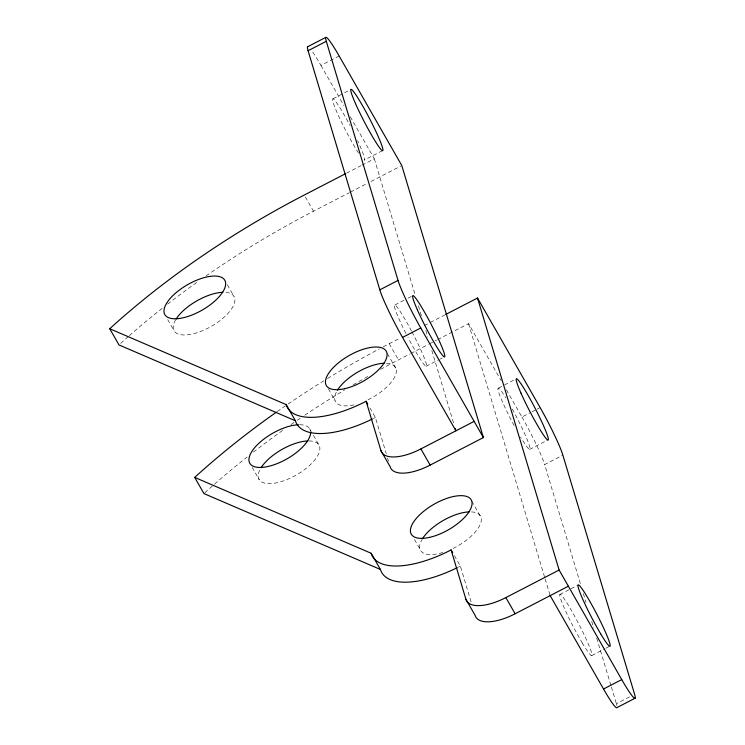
<?xml version="1.0" encoding="UTF-8"?>
<svg xmlns="http://www.w3.org/2000/svg" width="745" height="745" viewBox="0 0 745 745"><rect width="100%" height="100%" fill="white"/><g stroke="black" fill="none" stroke-linecap="round" stroke-linejoin="round"><path stroke-width="0.56" stroke-dasharray="3.73 2.79" d="M312.704 52.048A39.597 3.511 62.6 0 1 320.937 65.411L339.152 55.987M333.015 98.75L351.23 89.326M382.409 150.676L364.193 160.11A34.531 3.064 62.6 0 0 357.553 140.637M346.5 173.185L360.925 165.716M361.958 165.185L374.316 158.787L350.215 116.62M206.039 275.911A417.274 177.133 -29.8 0 1 313.515 211.226L349.433 192.638M350.467 192.108L366.885 183.605M370.991 181.482L400.754 166.079M394.878 304.975L403.986 300.254M408.037 298.168L413.093 295.542M383.265 346.816A417.274 177.133 -29.8 0 1 389.235 343.696L400.531 337.858M424.138 325.639L429.269 322.985M430.293 322.455L444.663 315.014M380.63 369.362A417.274 177.133 -29.8 0 1 398.491 359.882L409.825 354.024M410.849 353.484L428.366 344.423M429.399 343.892L436.607 340.158M437.641 339.627L468.549 323.628L501.264 380.863M426.056 366.326L439.215 359.518M440.221 358.997L442.251 357.945M498.414 388.098L503.471 385.482M504.486 384.96L516.63 378.674M506.423 389.896L521.919 417.014L531.027 412.292M532.042 411.771L536.093 409.675M537.098 409.154L540.134 407.58M529.583 449.459L547.798 440.025M580.355 583.586L544.651 464.582L562.866 455.158M559.849 594.501L569.972 589.267M570.977 588.746L578.064 585.076M591.884 655.488L605.042 648.681M606.058 648.159L610.099 646.064M616.879 705.58A39.597 3.511 62.6 0 0 616.385 703.699L630.549 696.361M320.937 65.411L343.901 105.567M305.348 196.941L313.515 211.226M389.235 343.696L398.491 359.882M387.344 353.512L396.061 368.747M471.781 501.217L481.028 517.403M369.939 407.925L375.378 417.442L386.236 453.631M454.366 555.63L460.354 566.107L471.213 602.286M328.433 388.927L334.961 400.354M414.499 539.492L419.938 549.018M227.346 284.758L233.874 296.184M309.603 428.654L311.233 431.513M313.412 435.322L318.851 444.84M167.727 319.624L174.256 331.05M252.155 467.329L259.232 479.706M583.354 593.597L586.026 602.491M591.698 621.395L593.7 628.072M596.698 638.083L611.049 685.903M611.384 687.011L616.385 703.699M468.549 323.628L544.8 577.803M545.135 578.921L550.155 595.637M374.316 158.787L415.123 294.787M418.466 305.934L421.474 315.973M425.823 330.463L427.826 337.15M431.839 350.532L453.919 424.11M387.549 458.017L388.536 461.304M225.893 292.357A34.54 14.658 -29.8 0 1 228.538 312.779A34.54 14.658 -29.8 0 1 188.625 334.663A34.54 14.658 -29.8 0 1 175.569 319.94M386.534 363.243A34.531 14.658 -29.8 0 1 394.44 377.436A34.531 14.658 -29.8 0 1 366.801 400.372M353.968 404.87A34.531 14.658 -29.8 0 1 336.908 391.069M471.51 511.899A34.531 14.658 -29.8 0 1 479.417 526.091A34.531 14.658 -29.8 0 1 451.777 549.028M442.772 552.511A34.531 14.658 -29.8 0 1 421.884 539.725M308.896 440.928A34.54 14.658 -29.8 0 1 314.567 460.205A34.54 14.658 -29.8 0 1 274.383 483.207A34.54 14.658 -29.8 0 1 260.536 468.605M277.233 411.547A417.274 177.133 -29.8 0 1 285.4 405.867M288.147 403.986A417.274 177.133 -29.8 0 1 323.73 380.863M327.558 378.507A417.274 177.133 -29.8 0 1 379.298 348.911M521.919 417.014A39.597 3.511 62.6 0 1 544.651 464.582M358.513 153.07A34.531 3.064 62.6 0 1 333.155 102.531A34.531 3.064 62.6 0 1 350.038 125.56M512.281 409.052A34.531 3.064 62.6 0 1 529.546 446.022A34.531 3.064 62.6 0 1 520.569 437.008M514.143 425.609A34.531 3.064 62.6 0 1 498.489 391.637A34.531 3.064 62.6 0 1 505.827 397.904M120.681 343.38A417.274 177.133 -29.8 0 1 128.447 336.442M129.323 335.678A417.274 177.133 -29.8 0 1 162.177 308.356M167.56 304.146A417.274 177.133 -29.8 0 1 198.803 280.986M460.354 566.107A79.194 33.618 -29.8 0 1 458.333 567.131M204.8 492.818A417.274 177.133 -29.8 0 1 247.154 457.011M253.44 452.103A417.274 177.133 -29.8 0 1 284.674 429.008M291.016 424.566A417.274 177.133 -29.8 0 1 294.657 422.052M297.404 420.171A417.274 177.133 -29.8 0 1 300.161 418.299M304.77 415.198A417.274 177.133 -29.8 0 1 344.497 390.026M353.204 384.858A417.274 177.133 -29.8 0 1 368.822 375.89M299.639 424.734A34.54 14.658 -29.8 0 1 310.581 431.402M375.378 417.442A79.194 33.618 -29.8 0 1 373.357 418.476M411.901 331.776A34.531 3.064 62.6 0 1 426.447 366.214A34.531 3.064 62.6 0 1 407.981 337.504M405.932 333.499A34.531 3.064 62.6 0 1 394.608 304.984A34.531 3.064 62.6 0 1 411.38 330.78M582.478 643.298L578.455 636.295A34.531 3.064 62.6 0 1 560.37 594.352A34.531 3.064 62.6 0 1 586.38 639.601A34.531 3.064 62.6 0 1 582.478 643.298"/><path stroke-width="1.12" d="M307.545 46.805L325.761 37.38M455.251 428.561L455.921 430.796L402.542 337.42A39.597 3.511 62.6 0 1 379.82 289.842L308.085 50.725L326.301 41.301A39.597 3.511 62.6 0 1 339.152 55.987L401.788 165.548L483.393 437.557L430.144 465.103A39.597 16.809 -29.8 0 1 390.184 466.789L380.928 450.604L366.13 401.257A79.194 33.618 -29.8 0 1 286.201 404.619L109.729 328.741A417.274 177.133 -29.8 0 1 304.258 195.041L345.466 173.715M379.82 289.842L398.035 280.418L326.301 41.301M445.687 314.483L477.508 298.019L540.134 407.58A39.597 3.511 62.6 0 1 562.866 455.158L634.6 694.275A39.597 3.511 62.6 0 1 621.74 679.589L559.113 570.027L477.508 298.019M402.542 337.42L420.757 327.986L483.393 437.557M380.928 450.604A39.597 16.809 -29.8 0 0 420.897 448.918L474.137 421.372M276.33 412.19A417.274 177.133 -29.8 0 0 194.706 477.405L371.178 553.274A79.194 33.618 -29.8 0 0 451.107 549.922L465.904 599.259A39.597 16.809 -29.8 0 0 505.874 597.583L559.113 570.027M465.904 599.259L475.161 615.445A39.597 16.809 -29.8 0 0 515.121 613.768L568.37 586.213M550.155 595.637L603.525 689.013L621.74 679.589M635.131 698.195L616.925 707.62A39.597 3.511 62.6 0 1 603.525 689.013M372.332 418.988A79.194 33.618 -29.8 0 1 295.448 420.804L118.977 344.926L109.729 328.741M457.309 567.643A79.194 33.618 -29.8 0 1 380.425 569.459L203.953 493.59L194.706 477.405M420.897 448.918L430.144 465.103M505.874 597.583L515.121 613.768M366.13 401.257L367.76 404.116M451.107 549.922L452.737 552.771M286.201 404.619L295.448 420.804M371.178 553.274L380.425 569.459M176.109 319.046A34.54 14.658 -29.8 0 1 222.867 292.282M310.646 432.445A34.54 14.658 -29.8 0 1 273.098 465.076A34.54 14.658 -29.8 0 1 251.829 451.517A34.54 14.658 -29.8 0 1 298.587 424.752M261.085 467.702A34.54 14.658 -29.8 0 1 307.843 440.938M337.429 390.184A34.531 14.658 -29.8 0 1 384.066 363.234M422.406 538.84A34.531 14.658 -29.8 0 1 469.043 511.889M420.757 327.986A39.597 3.511 62.6 0 1 398.035 280.418M308.085 50.725A39.597 3.511 62.6 0 1 308.002 46.674M600.693 633.874L596.671 626.871A34.531 3.064 62.6 0 1 578.586 584.927A34.531 3.064 62.6 0 1 604.595 630.168A34.531 3.064 62.6 0 1 600.693 633.874M179.377 318.478A34.54 14.658 -29.8 0 0 225.67 283.78A34.54 14.658 -29.8 0 0 179.396 290.038A34.54 14.658 -29.8 0 0 179.377 318.478M429.688 537.35A34.531 14.658 -29.8 0 0 471.781 501.217A34.531 14.658 -29.8 0 0 422.238 512.504A34.531 14.658 -29.8 0 0 429.688 537.35M344.712 388.685A34.531 14.658 -29.8 0 0 386.804 352.562A34.531 14.658 -29.8 0 0 337.262 363.849A34.531 14.658 -29.8 0 0 344.712 388.685M355.533 103.667A34.531 3.064 62.6 0 0 382.409 150.676A34.531 3.064 62.6 0 0 362.517 105.66A34.531 3.064 62.6 0 0 355.533 103.667M520.932 393.015A34.531 3.064 62.6 0 0 547.798 440.025A34.531 3.064 62.6 0 0 527.907 395.008A34.531 3.064 62.6 0 0 520.932 393.015M417.396 309.883A34.531 3.064 62.6 0 0 444.271 356.902A34.531 3.064 62.6 0 0 424.38 311.876A34.531 3.064 62.6 0 0 417.396 309.883"/></g></svg>
